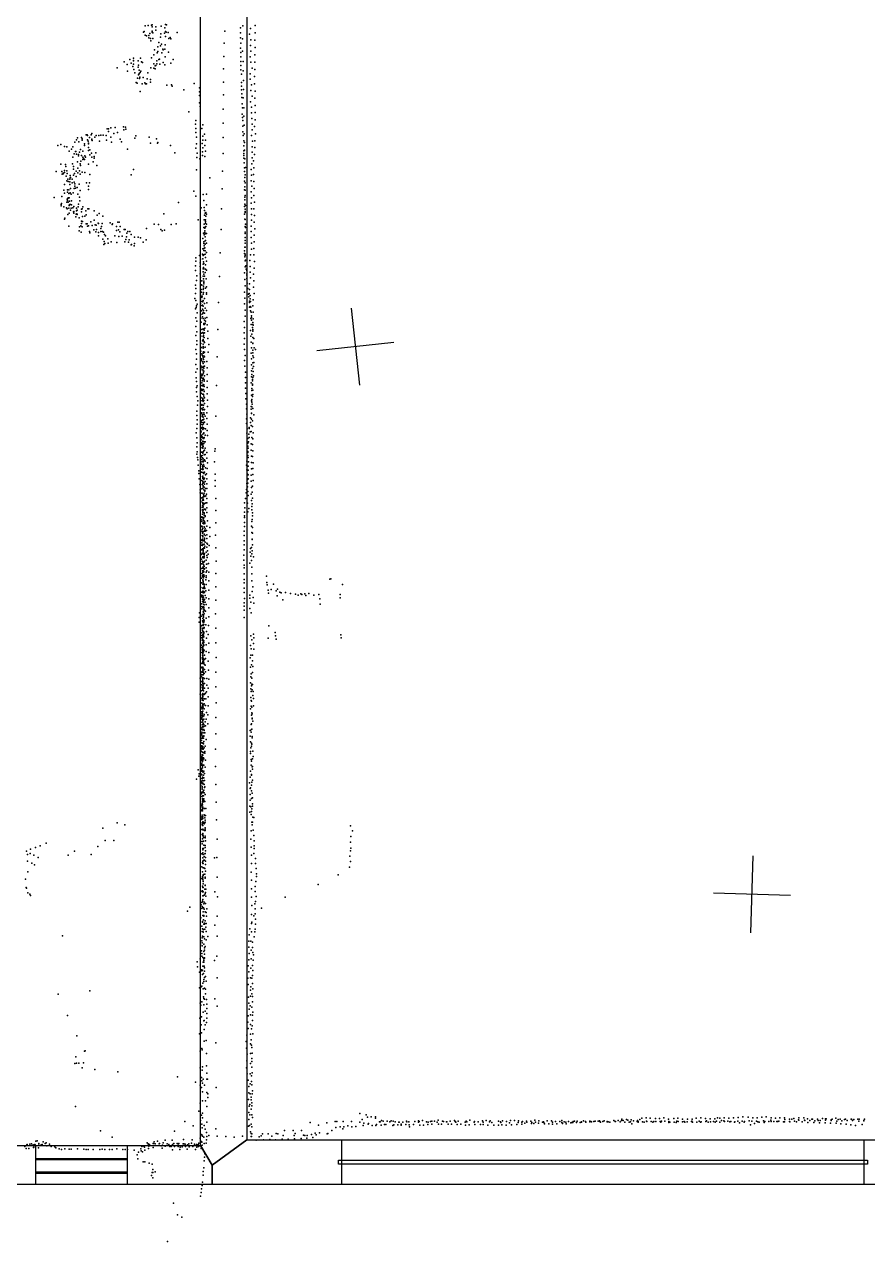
# Model space of a CAD drawing. Header units: millimetres. Extents: x -49251 to 3173, y -44712 to 7447.
# Drawn here: x -8920 to -4553, y -14969 to -8664 of the extents above; entities that cross this region are included whole.
import ezdxf

# ---------------------------------------------------------------- set-up
doc = ezdxf.new("R2010")
doc.units = ezdxf.units.MM
for name, color, linetype in [('DOORS', 7, 'Continuous'), ('P', 9, 'Continuous'), ('PANOS', 10, 'Continuous'), ('ROOMS', 1, 'Continuous'), ('WALLS', 3, 'Continuous'), ('WINDOWS', 6, 'Continuous')]:
    doc.layers.add(name, color=color, linetype=linetype)

# ---------------------------------------------------------------- blocks, each defined once
blk = doc.blocks.new('1-Standard_69')
for points in [[(-590, 42.9766), (589.999, 42.9766), (589.999, 32.9766), (-590, 32.9766), (-590, 42.9766)], [(-590.014, -44.0958), (589.985, -44.0958), (589.985, -54.0958), (-590.014, -54.0958), (-590.014, -44.0958)]]:
    blk.add_lwpolyline(points)
blk = doc.blocks.new('8-Garage_48')
blk.add_lwpolyline([(-1369.95, 10.0018), (1370.02, 10.0018), (1370.02, -9.99825), (-1369.95, -9.99825), (-1369.95, 10.0018)])

msp = doc.modelspace()

# ---------------------------------------------------------------- linework, layer by layer
at = {"layer": 'DOORS'}
msp.add_lwpolyline([(-7275.2, -14440.8), (-4572, -14440.8), (-4572, -14673.8), (-7275.2, -14673.8), (-7275.2, -14440.8)], dxfattribs=at)
at = {"layer": 'P'}
for p in [(-8294, -8672), (-8278, -8671), (-8261, -8668), (-8258, -8666), (-8258, -8678), (-8258, -8700), (-8239, -8678), (-8238, -8695), (-8211, -8673), (-8192, -8682), (-8189, -8665), (-8183, -8667), (-7882, -8699), (-7801, -8683), (-7788, -8672), (-7748, -8686), (-7724, -8670), (-8302, -8704), (-8299, -8702), (-8294, -8720), (-8288, -8723), (-8275, -8722), (-8275, -8734), (-8270, -8711), (-8266, -8738), (-8264, -8749), (-8257, -8704), (-8254, -8709), (-8254, -8738), (-8223, -8758), (-8215, -8731), (-8213, -8713), (-8194, -8710), (-8189, -8702), (-8188, -8727), (-8186, -8704), (-8175, -8707), (-8171, -8737), (-8165, -8732), (-8161, -8740), (-8128, -8707), (-7885, -8762), (-7801, -8709), (-7800, -8734), (-7799, -8761), (-7790, -8739), (-7753, -8715), (-7747, -8745), (-7726, -8746), (-7725, -8708), (-8249, -8822), (-8246, -8796), (-8232, -8812), (-8229, -8781), (-8229, -8805), (-8228, -8781), (-8215, -8776), (-8209, -8767), (-8208, -8812), (-8203, -8793), (-8201, -8797), (-8193, -8792), (-8191, -8770), (-8173, -8808), (-7800, -8787), (-7799, -8810), (-7790, -8804), (-7748, -8773), (-7747, -8803), (-7726, -8822), (-7725, -8784), (-8439, -8889), (-8403, -8859), (-8387, -8873), (-8374, -8847), (-8367, -8865), (-8358, -8882), (-8355, -8871), (-8354, -8839), (-8354, -8851), (-8354, -8854), (-8330, -8854), (-8330, -8886), (-8328, -8876), (-8318, -8840), (-8313, -8859), (-8308, -8862), (-8262, -8838), (-8249, -8868), (-8242, -8880), (-8238, -8878), (-8234, -8853), (-8234, -8868), (-8223, -8847), (-8219, -8844), (-8218, -8870), (-8201, -8862), (-8192, -8874), (-8190, -8832), (-8161, -8866), (-8149, -8846), (-7887, -8830), (-7799, -8832), (-7798, -8856), (-7798, -8878), (-7786, -8857), (-7751, -8833), (-7747, -8861), (-7726, -8861), (-8385, -8906), (-8352, -8898), (-8347, -8915), (-8334, -8943), (-8329, -8926), (-8326, -8902), (-8326, -8919), (-8326, -8920), (-8323, -8944), (-8322, -8938), (-8320, -8913), (-8317, -8906), (-8304, -8940), (-8284, -8946), (-8281, -8915), (-8267, -8950), (-8264, -8890), (-8250, -8891), (-8243, -8894), (-7888, -8895), (-7798, -8900), (-7796, -8923), (-7787, -8905), (-7751, -8920), (-7751, -8949), (-7740, -8891), (-7728, -8934), (-7727, -8898), (-8341, -8965), (-8335, -8969), (-8320, -9012), (-8309, -8973), (-8295, -8967), (-8292, -8973), (-8288, -8973), (-8267, -8963), (-8182, -8979), (-8158, -8977), (-8155, -8985), (-8093, -9004), (-8040, -8970), (-8012, -8993), (-8012, -9013), (-7889, -8963), (-7795, -8965), (-7795, -8985), (-7795, -9003), (-7785, -8955), (-7785, -9001), (-7747, -9007), (-7744, -8978), (-7728, -8972), (-7725, -9010), (-8013, -9032), (-8012, -9071), (-7889, -9030), (-7793, -9025), (-7793, -9043), (-7792, -9076), (-7787, -9045), (-7748, -9065), (-7740, -9036), (-7726, -9047), (-8068, -9117), (-8010, -9090), (-7890, -9103), (-7791, -9129), (-7790, -9097), (-7784, -9140), (-7783, -9096), (-7744, -9094), (-7743, -9123), (-7725, -9121), (-7724, -9084), (-8472, -9201), (-8449, -9198), (-8406, -9195), (-8396, -9197), (-8034, -9182), (-8032, -9204), (-8031, -9162), (-8000, -9204), (-7996, -9185), (-7890, -9176), (-7790, -9146), (-7789, -9192), (-7788, -9162), (-7782, -9187), (-7741, -9152), (-7740, -9181), (-7728, -9194), (-7725, -9159), (-8649, -9263), (-8645, -9252), (-8623, -9251), (-8621, -9258), (-8620, -9265), (-8599, -9236), (-8595, -9237), (-8593, -9262), (-8592, -9240), (-8583, -9251), (-8574, -9236), (-8571, -9259), (-8570, -9229), (-8570, -9262), (-8569, -9266), (-8555, -9249), (-8547, -9240), (-8534, -9240), (-8523, -9238), (-8511, -9238), (-8496, -9240), (-8494, -9265), (-8490, -9206), (-8484, -9206), (-8484, -9220), (-8472, -9249), (-8456, -9229), (-8437, -9224), (-8423, -9259), (-8404, -9211), (-8394, -9207), (-8348, -9254), (-8342, -9241), (-8273, -9249), (-8235, -9257), (-8032, -9225), (-8029, -9249), (-7996, -9264), (-7995, -9244), (-7987, -9233), (-7982, -9264), (-7890, -9251), (-7789, -9221), (-7786, -9240), (-7784, -9267), (-7781, -9231), (-7743, -9240), (-7740, -9210), (-7726, -9267), (-7723, -9232), (-8746, -9291), (-8730, -9286), (-8711, -9297), (-8699, -9298), (-8687, -9321), (-8675, -9310), (-8669, -9299), (-8658, -9275), (-8655, -9322), (-8653, -9323), (-8637, -9273), (-8634, -9326), (-8629, -9312), (-8616, -9321), (-8608, -9284), (-8608, -9292), (-8590, -9269), (-8588, -9280), (-8588, -9302), (-8588, -9318), (-8587, -9284), (-8581, -9315), (-8550, -9330), (-8530, -9270), (-8468, -9275), (-8416, -9273), (-8386, -9311), (-8267, -9280), (-8231, -9279), (-8229, -9277), (-8163, -9292), (-8140, -9329), (-8031, -9305), (-8029, -9284), (-7999, -9282), (-7997, -9324), (-7996, -9304), (-7985, -9291), (-7982, -9321), (-7784, -9319), (-7783, -9294), (-7780, -9316), (-7779, -9276), (-7740, -9298), (-7740, -9327), (-7739, -9269), (-7727, -9303), (-8730, -9389), (-8706, -9390), (-8671, -9386), (-8669, -9352), (-8661, -9335), (-8649, -9337), (-8645, -9376), (-8639, -9339), (-8639, -9345), (-8631, -9386), (-8628, -9373), (-8623, -9343), (-8616, -9352), (-8616, -9365), (-8613, -9359), (-8608, -9364), (-8607, -9346), (-8603, -9352), (-8588, -9389), (-8581, -9340), (-8572, -9332), (-8571, -9352), (-8564, -9376), (-8559, -9349), (-8558, -9358), (-8027, -9354), (-8024, -9332), (-8011, -9360), (-7997, -9344), (-7985, -9348), (-7891, -9333), (-7784, -9344), (-7783, -9334), (-7783, -9357), (-7782, -9381), (-7778, -9361), (-7741, -9386), (-7740, -9356), (-7733, -9372), (-7728, -9339), (-8755, -9426), (-8725, -9426), (-8724, -9440), (-8718, -9435), (-8718, -9439), (-8712, -9422), (-8712, -9431), (-8705, -9401), (-8704, -9451), (-8699, -9423), (-8698, -9436), (-8683, -9447), (-8666, -9414), (-8665, -9401), (-8665, -9446), (-8660, -9437), (-8652, -9425), (-8651, -9452), (-8643, -9410), (-8643, -9433), (-8634, -9423), (-8630, -9441), (-8629, -9395), (-8620, -9430), (-8607, -9431), (-8580, -9442), (-8544, -9396), (-8366, -9444), (-8354, -9416), (-8029, -9418), (-7893, -9424), (-7779, -9408), (-7779, -9427), (-7777, -9444), (-7775, -9406), (-7745, -9416), (-7743, -9445), (-7733, -9442), (-7732, -9408), (-8711, -9494), (-8699, -9475), (-8694, -9467), (-8692, -9478), (-8685, -9493), (-8684, -9466), (-8684, -9480), (-8683, -9459), (-8681, -9458), (-8680, -9514), (-8672, -9467), (-8672, -9486), (-8662, -9514), (-8661, -9481), (-8658, -9491), (-8658, -9503), (-8654, -9513), (-8647, -9510), (-8636, -9492), (-8598, -9485), (-8587, -9503), (-8587, -9519), (-8583, -9486), (-7959, -9460), (-7895, -9517), (-7779, -9477), (-7778, -9458), (-7778, -9505), (-7776, -9485), (-7745, -9474), (-7742, -9503), (-7732, -9479), (-7730, -9515), (-8766, -9561), (-8726, -9556), (-8716, -9523), (-8712, -9538), (-8698, -9570), (-8697, -9522), (-8697, -9533), (-8696, -9576), (-8694, -9567), (-8692, -9563), (-8690, -9521), (-8690, -9540), (-8688, -9563), (-8686, -9580), (-8683, -9537), (-8678, -9544), (-8676, -9579), (-8667, -9537), (-8642, -9544), (-8634, -9559), (-8633, -9579), (-8631, -9524), (-8042, -9528), (-8032, -9555), (-7994, -9545), (-7990, -9577), (-7976, -9543), (-7779, -9521), (-7778, -9560), (-7778, -9573), (-7777, -9523), (-7776, -9550), (-7746, -9532), (-7744, -9562), (-7731, -9550), (-8729, -9598), (-8729, -9604), (-8727, -9593), (-8716, -9610), (-8701, -9615), (-8700, -9586), (-8698, -9620), (-8692, -9585), (-8690, -9616), (-8688, -9602), (-8687, -9601), (-8687, -9642), (-8685, -9597), (-8681, -9598), (-8680, -9626), (-8677, -9616), (-8675, -9599), (-8669, -9614), (-8665, -9635), (-8664, -9633), (-8663, -9607), (-8663, -9642), (-8649, -9617), (-8649, -9631), (-8648, -9646), (-8646, -9627), (-8641, -9609), (-8639, -9596), (-8624, -9621), (-8623, -9635), (-8621, -9619), (-8617, -9610), (-8601, -9630), (-8591, -9619), (-8586, -9619), (-8559, -9630), (-8532, -9644), (-8197, -9646), (-8121, -9587), (-8004, -9615), (-7989, -9613), (-7987, -9628), (-7984, -9643), (-7980, -9638), (-7976, -9599), (-7898, -9619), (-7780, -9608), (-7778, -9596), (-7777, -9634), (-7776, -9622), (-7776, -9638), (-7775, -9603), (-7745, -9591), (-7744, -9620), (-7732, -9619), (-7728, -9586), (-8712, -9673), (-8710, -9668), (-8695, -9649), (-8689, -9709), (-8653, -9662), (-8652, -9647), (-8647, -9650), (-8635, -9667), (-8628, -9707), (-8623, -9684), (-8623, -9695), (-8618, -9660), (-8618, -9686), (-8607, -9657), (-8599, -9651), (-8599, -9698), (-8595, -9698), (-8593, -9709), (-8587, -9708), (-8575, -9687), (-8568, -9706), (-8558, -9678), (-8553, -9703), (-8548, -9704), (-8543, -9652), (-8538, -9694), (-8536, -9695), (-8516, -9696), (-8513, -9658), (-8476, -9693), (-8465, -9701), (-8464, -9698), (-8435, -9689), (-8428, -9689), (-8247, -9700), (-8225, -9701), (-8159, -9701), (-8134, -9697), (-8020, -9676), (-7988, -9676), (-7988, -9699), (-7986, -9652), (-7983, -9677), (-7982, -9677), (-7982, -9694), (-7981, -9685), (-7980, -9657), (-7977, -9699), (-7976, -9648), (-7779, -9647), (-7778, -9674), (-7776, -9675), (-7775, -9699), (-7746, -9709), (-7744, -9650), (-7743, -9679), (-7729, -9689), (-7728, -9655), (-8635, -9734), (-8634, -9713), (-8625, -9740), (-8621, -9713), (-8583, -9738), (-8581, -9744), (-8560, -9728), (-8549, -9739), (-8546, -9726), (-8536, -9743), (-8535, -9759), (-8524, -9737), (-8523, -9722), (-8521, -9711), (-8515, -9737), (-8509, -9741), (-8504, -9752), (-8500, -9759), (-8452, -9759), (-8443, -9732), (-8442, -9711), (-8432, -9729), (-8431, -9763), (-8425, -9739), (-8424, -9712), (-8414, -9761), (-8403, -9727), (-8401, -9726), (-8398, -9727), (-8391, -9764), (-8389, -9745), (-8383, -9737), (-8374, -9738), (-8367, -9752), (-8350, -9766), (-8331, -9767), (-8318, -9770), (-8287, -9721), (-8213, -9726), (-8206, -9733), (-8194, -9731), (-7992, -9745), (-7990, -9717), (-7988, -9754), (-7985, -9720), (-7985, -9734), (-7985, -9742), (-7984, -9714), (-7984, -9765), (-7983, -9749), (-7980, -9712), (-7976, -9747), (-7901, -9726), (-7777, -9711), (-7777, -9747), (-7777, -9769), (-7776, -9740), (-7775, -9717), (-7745, -9738), (-7745, -9769), (-7729, -9757), (-7727, -9724), (-8514, -9777), (-8508, -9805), (-8507, -9789), (-8503, -9800), (-8488, -9776), (-8486, -9798), (-8471, -9791), (-8440, -9795), (-8399, -9790), (-8394, -9778), (-8380, -9793), (-8377, -9781), (-8367, -9806), (-8364, -9805), (-8351, -9811), (-8349, -9800), (-8304, -9792), (-8289, -9780), (-7996, -9827), (-7995, -9773), (-7991, -9799), (-7990, -9790), (-7990, -9826), (-7988, -9812), (-7985, -9821), (-7983, -9786), (-7983, -9803), (-7982, -9784), (-7977, -9798), (-7778, -9818), (-7777, -9783), (-7777, -9797), (-7777, -9818), (-7744, -9798), (-7743, -9828), (-7731, -9825), (-7730, -9791), (-8032, -9890), (-8031, -9873), (-8012, -9862), (-8008, -9881), (-7997, -9855), (-7995, -9879), (-7993, -9861), (-7992, -9894), (-7990, -9836), (-7990, -9858), (-7984, -9838), (-7983, -9855), (-7982, -9871), (-7977, -9846), (-7976, -9891), (-7906, -9848), (-7780, -9851), (-7779, -9838), (-7778, -9868), (-7776, -9854), (-7776, -9861), (-7776, -9889), (-7775, -9885), (-7752, -9888), (-7748, -9858), (-7731, -9858), (-7728, -9893), (-8034, -9915), (-8033, -9940), (-8010, -9900), (-8010, -9918), (-8010, -9957), (-7994, -9907), (-7993, -9930), (-7993, -9946), (-7992, -9924), (-7991, -9903), (-7991, -9931), (-7991, -9958), (-7991, -9959), (-7983, -9950), (-7982, -9910), (-7981, -9932), (-7977, -9937), (-7779, -9951), (-7776, -9921), (-7772, -9915), (-7771, -9933), (-7768, -9940), (-7767, -9957), (-7751, -9947), (-7750, -9918), (-7733, -9958), (-7729, -9927), (-8033, -10016), (-8028, -9991), (-8027, -9966), (-8008, -9995), (-8007, -9976), (-8002, -10014), (-8000, -9993), (-8000, -10015), (-7993, -9969), (-7992, -9983), (-7992, -10020), (-7991, -9994), (-7991, -10002), (-7990, -10009), (-7986, -9968), (-7979, -9983), (-7977, -10023), (-7909, -9971), (-7778, -9986), (-7776, -10019), (-7768, -9964), (-7767, -9981), (-7766, -10005), (-7753, -10008), (-7749, -9977), (-7731, -9993), (-8037, -10084), (-8033, -10059), (-8032, -10033), (-8007, -10061), (-8004, -10038), (-8004, -10072), (-8003, -10052), (-8001, -10079), (-7999, -10072), (-7993, -10037), (-7993, -10062), (-7992, -10030), (-7992, -10053), (-7986, -10085), (-7982, -10031), (-7976, -10054), (-7976, -10062), (-7779, -10051), (-7778, -10082), (-7763, -10033), (-7759, -10062), (-7758, -10076), (-7756, -10058), (-7753, -10038), (-7751, -10069), (-7750, -10086), (-7733, -10025), (-7730, -10059), (-8033, -10138), (-8031, -10094), (-8030, -10131), (-8028, -10123), (-8025, -10113), (-8007, -10091), (-8007, -10110), (-8003, -10148), (-8001, -10100), (-8001, -10120), (-7998, -10118), (-7998, -10139), (-7996, -10102), (-7993, -10094), (-7993, -10124), (-7992, -10146), (-7986, -10110), (-7984, -10135), (-7976, -10147), (-7975, -10106), (-7914, -10105), (-7780, -10112), (-7777, -10145), (-7753, -10098), (-7753, -10105), (-7753, -10129), (-7751, -10125), (-7749, -10100), (-7748, -10148), (-7747, -10129), (-7736, -10123), (-7735, -10091), (-8031, -10184), (-8027, -10202), (-8025, -10158), (-8006, -10186), (-8005, -10167), (-8004, -10206), (-7997, -10164), (-7997, -10179), (-7994, -10157), (-7994, -10159), (-7994, -10187), (-7987, -10196), (-7986, -10161), (-7984, -10212), (-7983, -10186), (-7982, -10202), (-7974, -10183), (-7781, -10204), (-7777, -10176), (-7747, -10188), (-7745, -10155), (-7744, -10174), (-7744, -10182), (-7744, -10197), (-7736, -10208), (-7735, -10155), (-7734, -10189), (-8032, -10275), (-8031, -10229), (-8026, -10257), (-8002, -10264), (-8001, -10245), (-7995, -10261), (-7994, -10241), (-7992, -10266), (-7992, -10275), (-7991, -10214), (-7991, -10219), (-7991, -10244), (-7989, -10249), (-7987, -10262), (-7986, -10218), (-7985, -10237), (-7973, -10220), (-7970, -10254), (-7918, -10245), (-7781, -10262), (-7780, -10234), (-7749, -10250), (-7745, -10218), (-7742, -10269), (-7738, -10235), (-7737, -10219), (-7737, -10244), (-7736, -10247), (-7736, -10253), (-7734, -10222), (-8027, -10303), (-8027, -10322), (-8006, -10318), (-8005, -10280), (-8002, -10338), (-7998, -10303), (-7994, -10281), (-7994, -10296), (-7993, -10321), (-7993, -10332), (-7992, -10303), (-7992, -10339), (-7989, -10309), (-7988, -10287), (-7986, -10312), (-7983, -10337), (-7970, -10291), (-7965, -10322), (-7781, -10320), (-7780, -10292), (-7747, -10279), (-7746, -10310), (-7743, -10339), (-7737, -10286), (-7737, -10315), (-7736, -10318), (-7732, -10291), (-8032, -10349), (-8029, -10398), (-8028, -10370), (-8005, -10357), (-8002, -10397), (-8001, -10371), (-7999, -10378), (-7996, -10381), (-7995, -10383), (-7994, -10341), (-7993, -10363), (-7993, -10391), (-7992, -10360), (-7992, -10368), (-7992, -10400), (-7988, -10383), (-7986, -10362), (-7986, -10387), (-7967, -10362), (-7921, -10386), (-7780, -10349), (-7777, -10380), (-7745, -10368), (-7744, -10396), (-7737, -10351), (-7737, -10382), (-7736, -10365), (-7733, -10389), (-7729, -10340), (-7723, -10349), (-8031, -10426), (-8025, -10449), (-8006, -10454), (-8004, -10435), (-8002, -10406), (-8001, -10444), (-7998, -10413), (-7996, -10454), (-7995, -10440), (-7993, -10420), (-7993, -10437), (-7993, -10439), (-7993, -10459), (-7991, -10445), (-7990, -10460), (-7989, -10412), (-7987, -10412), (-7986, -10435), (-7974, -10410), (-7973, -10443), (-7779, -10406), (-7778, -10435), (-7744, -10427), (-7744, -10459), (-7738, -10446), (-7737, -10417), (-7735, -10462), (-7733, -10436), (-7732, -10416), (-8031, -10466), (-8030, -10495), (-8029, -10514), (-8006, -10474), (-8004, -10494), (-8001, -10482), (-8000, -10484), (-8000, -10521), (-7999, -10496), (-7999, -10511), (-7997, -10480), (-7995, -10476), (-7994, -10503), (-7992, -10470), (-7992, -10497), (-7989, -10512), (-7988, -10505), (-7987, -10485), (-7973, -10477), (-7973, -10512), (-7775, -10466), (-7774, -10494), (-7774, -10521), (-7745, -10521), (-7743, -10490), (-7741, -10477), (-7739, -10510), (-7738, -10504), (-7738, -10528), (-7736, -10493), (-7733, -10484), (-8028, -10545), (-8028, -10568), (-8024, -10537), (-8004, -10534), (-8004, -10554), (-8004, -10574), (-8003, -10561), (-8001, -10553), (-7999, -10560), (-7998, -10580), (-7997, -10537), (-7994, -10529), (-7994, -10580), (-7993, -10536), (-7992, -10555), (-7992, -10582), (-7990, -10532), (-7990, -10590), (-7989, -10564), (-7989, -10566), (-7988, -10540), (-7973, -10545), (-7973, -10578), (-7925, -10534), (-7774, -10548), (-7772, -10576), (-7744, -10584), (-7742, -10551), (-7741, -10560), (-7738, -10533), (-7738, -10591), (-7737, -10581), (-7736, -10559), (-8024, -10592), (-8023, -10636), (-8022, -10614), (-8007, -10593), (-8005, -10614), (-8004, -10598), (-8003, -10637), (-8003, -10654), (-8001, -10634), (-7997, -10612), (-7996, -10600), (-7996, -10606), (-7996, -10637), (-7994, -10649), (-7993, -10617), (-7992, -10637), (-7990, -10613), (-7987, -10628), (-7986, -10598), (-7972, -10611), (-7972, -10643), (-7772, -10603), (-7769, -10631), (-7745, -10643), (-7743, -10614), (-7742, -10646), (-7741, -10607), (-7741, -10621), (-7740, -10632), (-7737, -10654), (-8027, -10667), (-8026, -10690), (-8024, -10712), (-8002, -10676), (-8002, -10678), (-8001, -10716), (-8000, -10676), (-7999, -10687), (-7999, -10696), (-7998, -10661), (-7998, -10694), (-7997, -10657), (-7997, -10712), (-7997, -10713), (-7996, -10685), (-7994, -10659), (-7994, -10712), (-7993, -10699), (-7991, -10676), (-7991, -10709), (-7989, -10661), (-7988, -10685), (-7987, -10659), (-7984, -10694), (-7974, -10677), (-7974, -10706), (-7928, -10694), (-7770, -10655), (-7769, -10707), (-7767, -10683), (-7749, -10703), (-7745, -10657), (-7744, -10679), (-7743, -10678), (-7743, -10710), (-7738, -10717), (-7732, -10686), (-8030, -10780), (-8026, -10758), (-8025, -10735), (-8006, -10779), (-8005, -10755), (-8004, -10771), (-8002, -10718), (-8001, -10726), (-8001, -10736), (-8001, -10752), (-8000, -10758), (-7998, -10739), (-7997, -10750), (-7995, -10762), (-7992, -10727), (-7992, -10733), (-7992, -10754), (-7991, -10757), (-7991, -10780), (-7990, -10781), (-7986, -10724), (-7982, -10760), (-7973, -10735), (-7973, -10767), (-7769, -10732), (-7766, -10759), (-7755, -10753), (-7755, -10758), (-7751, -10775), (-7749, -10727), (-7746, -10742), (-7745, -10773), (-7738, -10748), (-7735, -10780), (-8026, -10805), (-8024, -10831), (-8004, -10792), (-8004, -10817), (-8003, -10837), (-8002, -10804), (-8001, -10830), (-8000, -10798), (-8000, -10842), (-7999, -10800), (-7997, -10837), (-7996, -10805), (-7996, -10823), (-7996, -10844), (-7995, -10787), (-7994, -10810), (-7991, -10836), (-7990, -10809), (-7989, -10827), (-7988, -10804), (-7983, -10792), (-7983, -10826), (-7972, -10794), (-7767, -10782), (-7763, -10809), (-7762, -10834), (-7759, -10827), (-7757, -10786), (-7755, -10804), (-7746, -10837), (-7741, -10804), (-7738, -10841), (-7736, -10811), (-8027, -10853), (-8027, -10890), (-8025, -10879), (-8023, -10907), (-8006, -10857), (-8004, -10899), (-8004, -10905), (-8003, -10880), (-8001, -10880), (-7999, -10897), (-7998, -10881), (-7997, -10854), (-7996, -10885), (-7995, -10860), (-7995, -10860), (-7994, -10878), (-7993, -10851), (-7991, -10874), (-7988, -10894), (-7986, -10869), (-7983, -10859), (-7983, -10893), (-7974, -10882), (-7933, -10875), (-7932, -10862), (-7765, -10907), (-7763, -10876), (-7763, -10898), (-7762, -10849), (-7762, -10882), (-7761, -10859), (-7760, -10907), (-7746, -10869), (-7744, -10901), (-7738, -10903), (-7736, -10873), (-8022, -10920), (-8020, -10947), (-8002, -10918), (-8002, -10942), (-8001, -10968), (-8000, -10930), (-7998, -10950), (-7998, -10955), (-7997, -10910), (-7997, -10964), (-7997, -10969), (-7996, -10957), (-7995, -10926), (-7995, -10970), (-7994, -10914), (-7994, -10931), (-7994, -10968), (-7992, -10944), (-7989, -10923), (-7988, -10952), (-7987, -10920), (-7983, -10926), (-7982, -10962), (-7975, -10912), (-7973, -10964), (-7972, -10936), (-7935, -10930), (-7769, -10947), (-7767, -10926), (-7760, -10952), (-7759, -10930), (-7744, -10933), (-7744, -10966), (-7736, -10965), (-7734, -10935), (-8017, -10976), (-8017, -10990), (-8014, -11018), (-8002, -10984), (-8001, -11026), (-7998, -11006), (-7997, -10985), (-7996, -11011), (-7996, -11017), (-7995, -11004), (-7995, -11032), (-7993, -10986), (-7991, -11014), (-7991, -11022), (-7990, -10991), (-7990, -11018), (-7987, -10984), (-7987, -11014), (-7983, -11032), (-7981, -10998), (-7976, -10993), (-7975, -11019), (-7932, -10994), (-7932, -11026), (-7768, -10971), (-7764, -10994), (-7764, -11021), (-7761, -10974), (-7761, -10997), (-7761, -11018), (-7746, -10999), (-7745, -11031), (-7736, -10996), (-7734, -11027), (-8011, -11047), (-8010, -11076), (-8010, -11090), (-8001, -11093), (-8000, -11070), (-7999, -11048), (-7999, -11092), (-7996, -11040), (-7996, -11043), (-7995, -11067), (-7994, -11054), (-7993, -11057), (-7991, -11075), (-7990, -11037), (-7989, -11061), (-7989, -11092), (-7988, -11062), (-7987, -11045), (-7985, -11078), (-7985, -11082), (-7981, -11069), (-7975, -11069), (-7974, -11044), (-7931, -11056), (-7771, -11091), (-7770, -11073), (-7768, -11043), (-7764, -11060), (-7762, -11040), (-7762, -11083), (-7743, -11063), (-7740, -11087), (-7738, -11057), (-8007, -11120), (-8006, -11136), (-8000, -11117), (-7998, -11129), (-7998, -11141), (-7998, -11158), (-7996, -11147), (-7995, -11115), (-7994, -11123), (-7994, -11145), (-7993, -11111), (-7992, -11099), (-7992, -11129), (-7992, -11152), (-7990, -11103), (-7990, -11106), (-7989, -11148), (-7985, -11110), (-7983, -11145), (-7980, -11106), (-7979, -11143), (-7976, -11097), (-7975, -11120), (-7974, -11143), (-7929, -11120), (-7779, -11143), (-7774, -11120), (-7765, -11144), (-7761, -11105), (-7745, -11097), (-7744, -11130), (-7740, -11148), (-7739, -11118), (-8008, -11181), (-8005, -11166), (-8001, -11215), (-8001, -11219), (-7998, -11202), (-7997, -11178), (-7996, -11190), (-7995, -11166), (-7995, -11181), (-7995, -11189), (-7994, -11164), (-7993, -11181), (-7993, -11218), (-7990, -11221), (-7989, -11176), (-7989, -11207), (-7988, -11194), (-7988, -11198), (-7984, -11175), (-7984, -11209), (-7983, -11214), (-7982, -11178), (-7974, -11168), (-7974, -11192), (-7929, -11183), (-7780, -11190), (-7780, -11209), (-7780, -11218), (-7778, -11169), (-7763, -11189), (-7757, -11172), (-7742, -11162), (-7742, -11178), (-7739, -11194), (-7739, -11210), (-8004, -11230), (-8002, -11263), (-8001, -11240), (-8000, -11264), (-7999, -11267), (-7999, -11281), (-7996, -11247), (-7995, -11275), (-7994, -11225), (-7994, -11232), (-7991, -11252), (-7990, -11234), (-7990, -11244), (-7988, -11238), (-7988, -11266), (-7987, -11285), (-7986, -11269), (-7985, -11242), (-7985, -11250), (-7984, -11277), (-7975, -11263), (-7972, -11236), (-7959, -11270), (-7928, -11246), (-7780, -11245), (-7779, -11265), (-7743, -11263), (-7742, -11239), (-7740, -11228), (-7739, -11270), (-8004, -11337), (-8001, -11289), (-8000, -11334), (-7999, -11312), (-7998, -11297), (-7998, -11331), (-7997, -11299), (-7996, -11316), (-7995, -11314), (-7995, -11318), (-7995, -11340), (-7993, -11292), (-7989, -11335), (-7989, -11339), (-7988, -11304), (-7986, -11289), (-7986, -11326), (-7986, -11331), (-7985, -11286), (-7984, -11289), (-7984, -11311), (-7984, -11312), (-7984, -11347), (-7976, -11286), (-7975, -11328), (-7974, -11308), (-7959, -11317), (-7930, -11310), (-7782, -11339), (-7781, -11290), (-7781, -11312), (-7742, -11296), (-7740, -11331), (-7740, -11333), (-7738, -11300), (-8003, -11361), (-8003, -11386), (-8002, -11410), (-8000, -11349), (-7999, -11403), (-7998, -11363), (-7998, -11380), (-7995, -11359), (-7995, -11360), (-7995, -11405), (-7994, -11387), (-7994, -11404), (-7993, -11381), (-7993, -11393), (-7993, -11402), (-7991, -11410), (-7990, -11375), (-7989, -11357), (-7987, -11377), (-7986, -11376), (-7986, -11405), (-7985, -11367), (-7978, -11398), (-7975, -11351), (-7974, -11372), (-7971, -11356), (-7971, -11391), (-7968, -11409), (-7962, -11363), (-7929, -11376), (-7782, -11386), (-7781, -11360), (-7750, -11398), (-7749, -11379), (-7743, -11374), (-7741, -11407), (-7740, -11391), (-7739, -11360), (-8003, -11434), (-8002, -11458), (-7999, -11445), (-7997, -11426), (-7995, -11422), (-7995, -11450), (-7995, -11458), (-7994, -11422), (-7994, -11461), (-7992, -11427), (-7991, -11449), (-7990, -11448), (-7990, -11466), (-7989, -11412), (-7989, -11427), (-7989, -11472), (-7988, -11421), (-7986, -11445), (-7978, -11439), (-7977, -11460), (-7975, -11415), (-7974, -11460), (-7973, -11425), (-7966, -11456), (-7927, -11445), (-7783, -11413), (-7783, -11440), (-7782, -11465), (-7752, -11455), (-7747, -11418), (-7743, -11441), (-7733, -11422), (-8003, -11483), (-8002, -11532), (-8000, -11508), (-7998, -11518), (-7997, -11495), (-7997, -11524), (-7996, -11503), (-7996, -11525), (-7995, -11475), (-7993, -11479), (-7993, -11482), (-7993, -11494), (-7993, -11515), (-7992, -11496), (-7992, -11531), (-7990, -11499), (-7990, -11515), (-7990, -11523), (-7989, -11486), (-7989, -11523), (-7987, -11485), (-7978, -11480), (-7978, -11501), (-7978, -11521), (-7978, -11530), (-7975, -11495), (-7965, -11502), (-7929, -11508), (-7782, -11480), (-7782, -11511), (-7742, -11475), (-7742, -11511), (-7665, -11523), (-7338, -11537), (-7332, -11536), (-8005, -11581), (-8002, -11556), (-7995, -11541), (-7995, -11543), (-7995, -11563), (-7995, -11585), (-7995, -11600), (-7994, -11587), (-7993, -11548), (-7993, -11551), (-7993, -11554), (-7993, -11562), (-7993, -11583), (-7993, -11600), (-7991, -11562), (-7990, -11563), (-7989, -11565), (-7989, -11574), (-7987, -11581), (-7985, -11586), (-7980, -11542), (-7980, -11599), (-7979, -11565), (-7965, -11547), (-7964, -11594), (-7929, -11578), (-7782, -11557), (-7781, -11539), (-7781, -11585), (-7742, -11546), (-7736, -11577), (-7664, -11555), (-7662, -11568), (-7657, -11595), (-7642, -11591), (-7629, -11563), (-7615, -11598), (-7609, -11589), (-7272, -11566), (-8007, -11642), (-8003, -11605), (-8002, -11621), (-8002, -11629), (-8000, -11605), (-7998, -11654), (-7996, -11644), (-7995, -11623), (-7995, -11635), (-7994, -11607), (-7994, -11655), (-7993, -11608), (-7993, -11630), (-7992, -11635), (-7992, -11652), (-7992, -11659), (-7991, -11602), (-7991, -11609), (-7991, -11648), (-7991, -11649), (-7989, -11607), (-7987, -11606), (-7986, -11644), (-7984, -11623), (-7983, -11657), (-7979, -11634), (-7964, -11640), (-7929, -11646), (-7782, -11607), (-7782, -11660), (-7780, -11638), (-7752, -11620), (-7752, -11637), (-7747, -11657), (-7740, -11601), (-7735, -11632), (-7732, -11662), (-7655, -11610), (-7610, -11624), (-7596, -11606), (-7590, -11609), (-7581, -11645), (-7568, -11607), (-7541, -11612), (-7515, -11615), (-7502, -11620), (-7488, -11614), (-7482, -11617), (-7467, -11613), (-7462, -11622), (-7447, -11612), (-7421, -11620), (-7394, -11618), (-7390, -11639), (-7285, -11618), (-7285, -11635), (-8013, -11712), (-8006, -11666), (-8001, -11679), (-8001, -11691), (-8000, -11665), (-7998, -11682), (-7997, -11721), (-7993, -11707), (-7993, -11721), (-7993, -11722), (-7992, -11681), (-7992, -11704), (-7992, -11705), (-7992, -11708), (-7991, -11669), (-7991, -11682), (-7991, -11687), (-7991, -11693), (-7989, -11670), (-7988, -11718), (-7986, -11698), (-7981, -11704), (-7978, -11669), (-7964, -11686), (-7930, -11717), (-7782, -11678), (-7782, -11698), (-7752, -11690), (-7745, -11712), (-7388, -11668), (-8015, -11761), (-8014, -11736), (-8008, -11788), (-8003, -11729), (-8003, -11780), (-8001, -11778), (-7998, -11754), (-7996, -11757), (-7995, -11741), (-7994, -11763), (-7994, -11777), (-7993, -11755), (-7993, -11772), (-7993, -11773), (-7992, -11727), (-7992, -11735), (-7991, -11749), (-7991, -11750), (-7991, -11760), (-7990, -11773), (-7989, -11753), (-7989, -11788), (-7980, -11774), (-7979, -11739), (-7966, -11778), (-7965, -11733), (-7782, -11737), (-7654, -11780), (-8008, -11813), (-8003, -11841), (-8000, -11816), (-8000, -11829), (-7999, -11795), (-7998, -11804), (-7998, -11832), (-7997, -11842), (-7996, -11825), (-7996, -11850), (-7995, -11791), (-7995, -11808), (-7995, -11840), (-7993, -11809), (-7992, -11826), (-7992, -11833), (-7991, -11793), (-7991, -11814), (-7991, -11818), (-7990, -11812), (-7990, -11814), (-7990, -11837), (-7976, -11809), (-7976, -11843), (-7967, -11824), (-7928, -11791), (-7747, -11832), (-7742, -11852), (-7733, -11822), (-7732, -11842), (-7658, -11843), (-7621, -11814), (-7619, -11832), (-7616, -11849), (-7281, -11826), (-7279, -11842), (-8002, -11879), (-8002, -11891), (-7999, -11854), (-7999, -11893), (-7999, -11904), (-7998, -11869), (-7998, -11905), (-7996, -11869), (-7996, -11886), (-7996, -11894), (-7996, -11911), (-7995, -11868), (-7995, -11899), (-7994, -11863), (-7994, -11885), (-7994, -11908), (-7993, -11866), (-7992, -11857), (-7992, -11876), (-7992, -11904), (-7992, -11912), (-7992, -11915), (-7991, -11858), (-7991, -11880), (-7990, -11866), (-7990, -11882), (-7988, -11906), (-7979, -11878), (-7979, -11913), (-7965, -11870), (-7928, -11867), (-7749, -11882), (-7745, -11899), (-7733, -11871), (-7732, -11901), (-8000, -11918), (-8000, -11975), (-7999, -11945), (-7998, -11943), (-7998, -11969), (-7998, -11971), (-7997, -11931), (-7997, -11952), (-7996, -11918), (-7996, -11931), (-7996, -11940), (-7995, -11916), (-7995, -11923), (-7995, -11946), (-7995, -11964), (-7993, -11959), (-7993, -11975), (-7992, -11950), (-7992, -11966), (-7990, -11956), (-7990, -11971), (-7987, -11932), (-7987, -11954), (-7982, -11948), (-7968, -11963), (-7965, -11917), (-7927, -11943), (-7750, -11946), (-7747, -11931), (-7738, -11931), (-7738, -11960), (-8007, -12015), (-8003, -12032), (-8001, -12020), (-8000, -11994), (-8000, -11997), (-7999, -12033), (-7998, -11997), (-7998, -12016), (-7997, -12020), (-7996, -11998), (-7996, -12008), (-7995, -11993), (-7994, -12012), (-7994, -12022), (-7994, -12034), (-7993, -11999), (-7991, -12024), (-7991, -12027), (-7988, -12027), (-7987, -11980), (-7986, -12005), (-7983, -11983), (-7982, -12018), (-7966, -12010), (-7928, -12020), (-7749, -11994), (-7745, -12028), (-7744, -11981), (-7738, -12021), (-7737, -11991), (-8010, -12051), (-8008, -12103), (-8007, -12067), (-8002, -12042), (-8002, -12043), (-8002, -12085), (-7999, -12066), (-7999, -12069), (-7999, -12098), (-7997, -12053), (-7997, -12074), (-7996, -12050), (-7996, -12059), (-7996, -12089), (-7996, -12104), (-7995, -12048), (-7995, -12068), (-7995, -12078), (-7995, -12101), (-7994, -12087), (-7993, -12048), (-7993, -12095), (-7991, -12079), (-7987, -12078), (-7987, -12102), (-7986, -12053), (-7975, -12087), (-7974, -12053), (-7968, -12102), (-7965, -12055), (-7928, -12096), (-7748, -12074), (-7747, -12043), (-7747, -12105), (-7743, -12091), (-7741, -12050), (-7741, -12081), (-7738, -12084), (-8010, -12134), (-8008, -12137), (-8004, -12116), (-8001, -12156), (-7999, -12151), (-7999, -12165), (-7998, -12133), (-7998, -12139), (-7997, -12113), (-7996, -12130), (-7996, -12155), (-7996, -12158), (-7996, -12158), (-7995, -12109), (-7995, -12145), (-7994, -12137), (-7994, -12167), (-7992, -12116), (-7989, -12135), (-7986, -12158), (-7985, -12132), (-7981, -12129), (-7980, -12158), (-7977, -12122), (-7967, -12148), (-7747, -12151), (-7746, -12120), (-7745, -12166), (-7740, -12111), (-7737, -12140), (-7734, -12119), (-7733, -12156), (-8003, -12201), (-8002, -12225), (-8000, -12180), (-8000, -12210), (-7999, -12227), (-7998, -12192), (-7998, -12207), (-7998, -12209), (-7997, -12191), (-7996, -12186), (-7996, -12221), (-7995, -12197), (-7993, -12200), (-7990, -12189), (-7989, -12210), (-7988, -12183), (-7981, -12193), (-7977, -12229), (-7967, -12194), (-7927, -12178), (-7748, -12210), (-7746, -12196), (-7743, -12170), (-7742, -12201), (-7741, -12230), (-7733, -12194), (-8003, -12260), (-8002, -12262), (-8001, -12244), (-8000, -12236), (-8000, -12253), (-8000, -12257), (-8000, -12279), (-7999, -12237), (-7999, -12265), (-7999, -12292), (-7998, -12293), (-7997, -12234), (-7997, -12245), (-7996, -12249), (-7996, -12271), (-7996, -12291), (-7995, -12269), (-7993, -12284), (-7991, -12246), (-7991, -12263), (-7990, -12291), (-7989, -12238), (-7983, -12277), (-7979, -12263), (-7970, -12240), (-7969, -12287), (-7929, -12254), (-7745, -12290), (-7744, -12242), (-7743, -12287), (-7740, -12236), (-7740, -12258), (-7740, -12261), (-7737, -12273), (-8003, -12339), (-8003, -12344), (-8002, -12316), (-8001, -12308), (-8001, -12317), (-8001, -12331), (-8001, -12345), (-7999, -12304), (-7999, -12334), (-7999, -12351), (-7998, -12356), (-7997, -12302), (-7997, -12318), (-7996, -12316), (-7992, -12303), (-7990, -12317), (-7990, -12333), (-7990, -12349), (-7990, -12351), (-7989, -12300), (-7988, -12322), (-7985, -12333), (-7981, -12298), (-7929, -12339), (-7750, -12322), (-7750, -12351), (-7745, -12330), (-7743, -12316), (-7742, -12314), (-7740, -12352), (-8005, -12408), (-8003, -12386), (-8003, -12401), (-8002, -12373), (-8002, -12414), (-8001, -12361), (-8001, -12363), (-8001, -12405), (-7998, -12388), (-7998, -12413), (-7997, -12361), (-7997, -12402), (-7996, -12385), (-7995, -12405), (-7995, -12418), (-7994, -12418), (-7992, -12361), (-7992, -12391), (-7990, -12378), (-7989, -12411), (-7983, -12403), (-7979, -12369), (-7930, -12419), (-7748, -12381), (-7747, -12411), (-7744, -12402), (-7743, -12388), (-7742, -12392), (-7740, -12360), (-8007, -12431), (-8005, -12422), (-8002, -12431), (-8002, -12460), (-8002, -12469), (-8002, -12477), (-8001, -12454), (-7999, -12446), (-7999, -12460), (-7999, -12478), (-7998, -12434), (-7998, -12471), (-7998, -12483), (-7997, -12467), (-7997, -12477), (-7996, -12433), (-7995, -12450), (-7995, -12475), (-7992, -12463), (-7991, -12469), (-7990, -12438), (-7985, -12431), (-7985, -12439), (-7981, -12475), (-7748, -12430), (-7748, -12441), (-7746, -12472), (-7743, -12480), (-7738, -12469), (-7736, -12428), (-7735, -12456), (-8019, -12526), (-8015, -12546), (-8004, -12495), (-8003, -12524), (-8003, -12532), (-8002, -12501), (-8002, -12519), (-8002, -12524), (-8000, -12490), (-7998, -12532), (-7997, -12506), (-7997, -12515), (-7997, -12531), (-7997, -12535), (-7995, -12499), (-7994, -12537), (-7991, -12532), (-7990, -12501), (-7986, -12545), (-7984, -12511), (-7930, -12508), (-7748, -12532), (-7746, -12501), (-7740, -12510), (-7739, -12522), (-7738, -12508), (-8028, -12574), (-8017, -12558), (-8005, -12571), (-8005, -12605), (-8004, -12594), (-8003, -12585), (-8002, -12548), (-8002, -12551), (-8000, -12551), (-7999, -12580), (-7999, -12593), (-7997, -12563), (-7997, -12570), (-7996, -12595), (-7995, -12597), (-7993, -12582), (-7992, -12553), (-7991, -12566), (-7991, -12599), (-7989, -12601), (-7986, -12581), (-7928, -12601), (-7753, -12592), (-7751, -12563), (-7744, -12550), (-7744, -12605), (-7743, -12553), (-7741, -12590), (-7738, -12578), (-8004, -12643), (-8003, -12649), (-8001, -12664), (-8000, -12641), (-7999, -12611), (-7999, -12611), (-7999, -12618), (-7999, -12625), (-7999, -12643), (-7997, -12660), (-7996, -12643), (-7994, -12635), (-7992, -12660), (-7990, -12630), (-7989, -12644), (-7987, -12616), (-7985, -12613), (-7983, -12653), (-7751, -12622), (-7751, -12653), (-7748, -12618), (-7744, -12634), (-7740, -12646), (-7739, -12671), (-8003, -12709), (-8000, -12712), (-8000, -12733), (-7999, -12699), (-7999, -12703), (-7999, -12719), (-7998, -12673), (-7998, -12681), (-7998, -12689), (-7998, -12691), (-7998, -12706), (-7998, -12722), (-7997, -12729), (-7996, -12675), (-7996, -12719), (-7992, -12691), (-7991, -12676), (-7990, -12684), (-7988, -12726), (-7987, -12725), (-7985, -12689), (-7980, -12725), (-7926, -12692), (-7752, -12714), (-7751, -12683), (-7747, -12717), (-7743, -12674), (-7742, -12727), (-7739, -12701), (-7739, -12714), (-8001, -12783), (-8000, -12738), (-8000, -12769), (-8000, -12775), (-7999, -12738), (-7999, -12760), (-7997, -12737), (-7996, -12768), (-7996, -12777), (-7996, -12795), (-7992, -12797), (-7988, -12758), (-7987, -12762), (-7985, -12774), (-7984, -12786), (-7984, -12797), (-7982, -12761), (-7925, -12785), (-7752, -12745), (-7746, -12757), (-7744, -12741), (-7742, -12797), (-7738, -12797), (-7737, -12770), (-7731, -12772), (-8514, -12827), (-8439, -12800), (-8399, -12811), (-8000, -12835), (-7999, -12800), (-7999, -12809), (-7999, -12861), (-7998, -12814), (-7996, -12801), (-7996, -12859), (-7995, -12813), (-7995, -12832), (-7995, -12836), (-7995, -12855), (-7994, -12836), (-7993, -12800), (-7989, -12805), (-7986, -12840), (-7985, -12800), (-7984, -12825), (-7984, -12840), (-7983, -12833), (-7746, -12841), (-7740, -12810), (-7735, -12838), (-7230, -12815), (-7220, -12842), (-8838, -12919), (-8806, -12906), (-8540, -12923), (-8501, -12892), (-8457, -12892), (-8001, -12897), (-7999, -12908), (-7998, -12883), (-7996, -12896), (-7995, -12867), (-7993, -12867), (-7992, -12876), (-7992, -12895), (-7990, -12915), (-7984, -12876), (-7984, -12918), (-7983, -12869), (-7983, -12878), (-7982, -12893), (-7922, -12885), (-7747, -12884), (-7732, -12866), (-7730, -12919), (-7729, -12893), (-7230, -12900), (-7229, -12871), (-8909, -12946), (-8904, -12963), (-8889, -12959), (-8887, -12936), (-8871, -12967), (-8862, -12927), (-8849, -12979), (-8692, -12967), (-8660, -12946), (-8574, -12963), (-8001, -12961), (-7996, -12939), (-7996, -12956), (-7996, -12981), (-7995, -12932), (-7994, -12932), (-7993, -12932), (-7993, -12964), (-7992, -12932), (-7989, -12974), (-7985, -12961), (-7984, -12958), (-7983, -12927), (-7982, -12944), (-7982, -12980), (-7935, -12981), (-7923, -12979), (-7746, -12926), (-7743, -12967), (-7732, -12959), (-7730, -12932), (-7723, -12985), (-7235, -12972), (-7231, -12944), (-7229, -12931), (-8903, -12998), (-8881, -13008), (-8868, -13017), (-8001, -13028), (-8000, -13028), (-7997, -13005), (-7996, -12998), (-7995, -13011), (-7994, -12997), (-7994, -13011), (-7993, -13033), (-7991, -12993), (-7990, -13033), (-7986, -12993), (-7985, -13037), (-7982, -13015), (-7982, -13050), (-7981, -12998), (-7744, -13010), (-7723, -13011), (-7719, -13037), (-7236, -13029), (-7230, -13000), (-8913, -13092), (-8901, -13054), (-8002, -13089), (-7997, -13054), (-7997, -13078), (-7996, -13084), (-7996, -13093), (-7994, -13069), (-7994, -13104), (-7993, -13073), (-7993, -13102), (-7992, -13067), (-7985, -13066), (-7984, -13081), (-7983, -13086), (-7921, -13081), (-7746, -13055), (-7744, -13097), (-7721, -13103), (-7718, -13064), (-7717, -13077), (-7294, -13070), (-8911, -13134), (-8908, -13138), (-8902, -13163), (-8892, -13169), (-8887, -13176), (-8005, -13154), (-7998, -13152), (-7997, -13128), (-7997, -13157), (-7996, -13133), (-7995, -13135), (-7994, -13135), (-7993, -13116), (-7993, -13157), (-7989, -13174), (-7985, -13143), (-7984, -13125), (-7984, -13168), (-7983, -13123), (-7981, -13161), (-7980, -13144), (-7933, -13157), (-7744, -13141), (-7724, -13129), (-7724, -13155), (-7399, -13120), (-8063, -13237), (-8004, -13224), (-8001, -13213), (-7999, -13234), (-7998, -13236), (-7997, -13206), (-7997, -13207), (-7996, -13178), (-7995, -13197), (-7993, -13178), (-7991, -13219), (-7988, -13210), (-7982, -13217), (-7981, -13218), (-7980, -13180), (-7920, -13183), (-7743, -13185), (-7742, -13228), (-7726, -13220), (-7723, -13207), (-7720, -13181), (-7569, -13185), (-8075, -13258), (-8006, -13292), (-8000, -13244), (-7996, -13279), (-7994, -13260), (-7992, -13240), (-7990, -13280), (-7990, -13284), (-7988, -13247), (-7983, -13260), (-7978, -13264), (-7977, -13284), (-7975, -13246), (-7921, -13284), (-7743, -13274), (-7732, -13281), (-7725, -13272), (-7724, -13246), (-7723, -13298), (-7692, -13242), (-8006, -13362), (-8000, -13335), (-7998, -13314), (-7997, -13310), (-7997, -13349), (-7996, -13362), (-7992, -13303), (-7992, -13352), (-7991, -13325), (-7987, -13320), (-7986, -13325), (-7985, -13351), (-7983, -13308), (-7980, -13340), (-7978, -13321), (-7978, -13363), (-7934, -13329), (-7752, -13348), (-7744, -13321), (-7744, -13365), (-7741, -13315), (-7727, -13364), (-7724, -13351), (-7723, -13324), (-8722, -13385), (-8000, -13411), (-7999, -13395), (-7999, -13421), (-7998, -13386), (-7993, -13366), (-7990, -13391), (-7990, -13429), (-7986, -13400), (-7978, -13405), (-7970, -13389), (-7922, -13387), (-7757, -13413), (-7755, -13380), (-7747, -13413), (-7739, -13418), (-7730, -13391), (-8008, -13431), (-8002, -13462), (-8001, -13477), (-8001, -13491), (-7999, -13437), (-7990, -13466), (-7987, -13480), (-7986, -13448), (-7986, -13459), (-7984, -13440), (-7923, -13491), (-7757, -13444), (-7755, -13476), (-7745, -13459), (-7738, -13445), (-7736, -13471), (-7733, -13484), (-8025, -13519), (-8023, -13545), (-8009, -13504), (-7995, -13497), (-7995, -13542), (-7993, -13521), (-7991, -13543), (-7990, -13505), (-7990, -13512), (-7990, -13521), (-7989, -13543), (-7987, -13501), (-7987, -13550), (-7986, -13499), (-7935, -13513), (-7760, -13541), (-7757, -13509), (-7747, -13553), (-7745, -13505), (-7738, -13538), (-7735, -13511), (-8013, -13574), (-8002, -13562), (-8001, -13567), (-7998, -13563), (-7998, -13585), (-7992, -13581), (-7991, -13611), (-7987, -13601), (-7986, -13568), (-7981, -13595), (-7922, -13602), (-7763, -13605), (-7757, -13571), (-7748, -13602), (-7742, -13605), (-7739, -13591), (-7736, -13564), (-8580, -13670), (-8012, -13654), (-8004, -13650), (-8001, -13645), (-7996, -13631), (-7993, -13659), (-7990, -13622), (-7987, -13656), (-7982, -13662), (-7978, -13620), (-7760, -13637), (-7749, -13666), (-7747, -13649), (-7739, -13632), (-7737, -13659), (-8745, -13687), (-8010, -13734), (-8000, -13727), (-7992, -13701), (-7991, -13709), (-7991, -13742), (-7987, -13713), (-7981, -13686), (-7976, -13715), (-7974, -13739), (-7933, -13712), (-7759, -13702), (-7758, -13733), (-7749, -13698), (-7741, -13686), (-7739, -13700), (-7739, -13727), (-8697, -13797), (-8005, -13745), (-8003, -13804), (-7993, -13781), (-7984, -13775), (-7975, -13762), (-7975, -13787), (-7922, -13750), (-7760, -13799), (-7756, -13765), (-7750, -13747), (-7748, -13795), (-7742, -13755), (-7738, -13796), (-7736, -13781), (-8011, -13811), (-8004, -13846), (-7990, -13826), (-7988, -13824), (-7988, -13870), (-7983, -13846), (-7977, -13834), (-7975, -13811), (-7762, -13832), (-7761, -13865), (-7749, -13845), (-7744, -13867), (-7740, -13852), (-7738, -13824), (-8648, -13903), (-8013, -13892), (-8002, -13887), (-7988, -13930), (-7979, -13927), (-7771, -13933), (-7768, -13900), (-7749, -13895), (-7746, -13924), (-7737, -13893), (-8609, -13983), (-8604, -13980), (-8009, -13983), (-8001, -13968), (-7999, -13975), (-7977, -13994), (-7929, -13940), (-7769, -13967), (-7749, -13945), (-7748, -13995), (-7743, -13952), (-7741, -13964), (-7740, -13992), (-8659, -14047), (-8653, -14011), (-8650, -14045), (-8638, -14045), (-8614, -14043), (-7977, -14058), (-7768, -14033), (-7766, -13998), (-7749, -14046), (-7742, -14021), (-7741, -14036), (-8620, -14068), (-8555, -14077), (-8435, -14089), (-8126, -14116), (-8010, -14068), (-8003, -14119), (-7999, -14081), (-7998, -14063), (-7975, -14097), (-7770, -14068), (-7766, -14100), (-7750, -14100), (-7743, -14110), (-7741, -14065), (-7740, -14094), (-8033, -14143), (-8010, -14159), (-8003, -14170), (-8001, -14136), (-7998, -14149), (-7993, -14127), (-7986, -14159), (-7975, -14128), (-7971, -14127), (-7926, -14170), (-7761, -14132), (-7758, -14165), (-7750, -14151), (-7744, -14140), (-7742, -14157), (-7998, -14193), (-7998, -14239), (-7981, -14239), (-7975, -14196), (-7970, -14203), (-7969, -14222), (-7759, -14233), (-7757, -14198), (-7750, -14204), (-7745, -14221), (-7745, -14235), (-7740, -14203), (-7739, -14188), (-8654, -14269), (-8017, -14293), (-8009, -14251), (-7998, -14304), (-7975, -14269), (-7757, -14300), (-7756, -14267), (-7752, -14259), (-7745, -14282), (-7742, -14250), (-7741, -14265), (-7183, -14305), (-8089, -14347), (-8045, -14369), (-8008, -14342), (-8002, -14314), (-8001, -14361), (-7997, -14328), (-7997, -14328), (-7989, -14367), (-7974, -14351), (-7759, -14371), (-7758, -14336), (-7753, -14367), (-7752, -14312), (-7745, -14360), (-7742, -14312), (-7739, -14326), (-7439, -14352), (-7397, -14366), (-7354, -14354), (-7311, -14346), (-7302, -14347), (-7268, -14347), (-7244, -14370), (-7225, -14347), (-7224, -14374), (-7204, -14373), (-7182, -14351), (-7170, -14336), (-7165, -14367), (-7162, -14355), (-7150, -14313), (-7143, -14324), (-7140, -14360), (-7138, -14357), (-7123, -14322), (-7118, -14367), (-7102, -14329), (-7101, -14323), (-7099, -14368), (-7096, -14362), (-7081, -14348), (-7078, -14348), (-7072, -14365), (-7070, -14341), (-7061, -14345), (-7054, -14362), (-7047, -14363), (-7041, -14345), (-7027, -14348), (-7021, -14343), (-7011, -14367), (-7009, -14345), (-7007, -14364), (-7000, -14349), (-6985, -14364), (-6980, -14350), (-6978, -14350), (-6969, -14360), (-6968, -14365), (-6960, -14350), (-6944, -14362), (-6941, -14345), (-6939, -14349), (-6928, -14349), (-6927, -14364), (-6904, -14362), (-6898, -14346), (-6879, -14350), (-6878, -14343), (-6875, -14346), (-6871, -14366), (-6858, -14342), (-6852, -14365), (-6837, -14348), (-6831, -14362), (-6829, -14350), (-6816, -14347), (-6810, -14345), (-6809, -14361), (-6796, -14345), (-6782, -14351), (-6777, -14340), (-6775, -14361), (-6759, -14361), (-6755, -14345), (-6749, -14347), (-6733, -14348), (-6732, -14349), (-6725, -14361), (-6714, -14345), (-6707, -14361), (-6693, -14342), (-6688, -14347), (-6685, -14350), (-6678, -14363), (-6673, -14345), (-6659, -14361), (-6637, -14350), (-6636, -14365), (-6631, -14345), (-6629, -14348), (-6616, -14364), (-6612, -14340), (-6590, -14351), (-6589, -14347), (-6587, -14363), (-6569, -14348), (-6569, -14348), (-6557, -14363), (-6548, -14344), (-6543, -14351), (-6543, -14363), (-6528, -14341), (-6520, -14366), (-6511, -14348), (-6507, -14343), (-6499, -14352), (-6489, -14365), (-6465, -14345), (-6464, -14366), (-6454, -14348), (-6453, -14352), (-6447, -14364), (-6444, -14343), (-6424, -14365), (-6423, -14346), (-6408, -14353), (-6403, -14342), (-6397, -14364), (-6381, -14341), (-6370, -14363), (-6362, -14352), (-6360, -14344), (-6344, -14350), (-6343, -14361), (-6340, -14346), (-6328, -14355), (-6319, -14345), (-6317, -14351), (-6297, -14345), (-6294, -14357), (-6292, -14352), (-6282, -14357), (-6277, -14340), (-6273, -14351), (-6258, -14356), (-6255, -14343), (-6237, -14350), (-6232, -14349), (-6229, -14352), (-6227, -14358), (-6212, -14344), (-6204, -14358), (-6190, -14344), (-6185, -14350), (-6185, -14361), (-6169, -14346), (-6162, -14358), (-6147, -14347), (-6137, -14352), (-6136, -14342), (-6133, -14357), (-6125, -14348), (-6116, -14351), (-6114, -14358), (-6102, -14346), (-6090, -14353), (-6084, -14352), (-6080, -14352), (-6078, -14347), (-6070, -14345), (-6061, -14352), (-6057, -14345), (-6042, -14352), (-6035, -14348), (-6034, -14351), (-6025, -14344), (-6014, -14346), (-6013, -14351), (-5992, -14345), (-5992, -14348), (-5986, -14346), (-5982, -14348), (-5970, -14346), (-5964, -14345), (-5948, -14345), (-5942, -14344), (-5939, -14347), (-5937, -14351), (-5924, -14346), (-5918, -14343), (-5902, -14348), (-5901, -14346), (-5897, -14349), (-5888, -14350), (-5868, -14342), (-5861, -14346), (-5858, -14347), (-5844, -14341), (-5835, -14348), (-5828, -14342), (-5825, -14335), (-5818, -14342), (-5811, -14351), (-5801, -14336), (-5795, -14340), (-5787, -14350), (-5781, -14348), (-5777, -14338), (-5774, -14358), (-5766, -14344), (-5746, -14346), (-5744, -14342), (-5742, -14350), (-5741, -14347), (-5733, -14336), (-5722, -14329), (-5718, -14348), (-5710, -14351), (-5700, -14328), (-5698, -14345), (-5696, -14346), (-5679, -14330), (-5673, -14347), (-5665, -14350), (-5660, -14347), (-5651, -14331), (-5650, -14346), (-5630, -14331), (-5627, -14347), (-5624, -14350), (-5620, -14345), (-5608, -14328), (-5603, -14345), (-5584, -14334), (-5583, -14352), (-5582, -14346), (-5578, -14350), (-5556, -14332), (-5555, -14350), (-5544, -14352), (-5541, -14345), (-5535, -14329), (-5534, -14346), (-5512, -14334), (-5511, -14349), (-5503, -14347), (-5499, -14350), (-5487, -14349), (-5486, -14334), (-5465, -14346), (-5463, -14345), (-5461, -14335), (-5460, -14351), (-5441, -14330), (-5438, -14351), (-5426, -14345), (-5418, -14350), (-5416, -14328), (-5415, -14348), (-5392, -14332), (-5391, -14346), (-5387, -14344), (-5379, -14350), (-5368, -14333), (-5367, -14348), (-5351, -14347), (-5344, -14333), (-5342, -14350), (-5335, -14345), (-5331, -14327), (-5319, -14330), (-5318, -14350), (-5310, -14342), (-5297, -14344), (-5295, -14327), (-5294, -14347), (-5276, -14345), (-5272, -14330), (-5267, -14348), (-5262, -14346), (-5248, -14328), (-5242, -14350), (-5240, -14348), (-5225, -14345), (-5224, -14326), (-5216, -14354), (-5202, -14345), (-5200, -14323), (-5192, -14351), (-5190, -14346), (-5171, -14324), (-5166, -14344), (-5159, -14364), (-5153, -14345), (-5147, -14327), (-5138, -14357), (-5129, -14345), (-5125, -14327), (-5121, -14348), (-5114, -14351), (-5101, -14325), (-5093, -14344), (-5089, -14352), (-5086, -14347), (-5078, -14323), (-5065, -14347), (-5054, -14340), (-5053, -14328), (-5053, -14347), (-5039, -14346), (-5030, -14329), (-5023, -14347), (-5018, -14347), (-5012, -14345), (-5007, -14328), (-4988, -14348), (-4984, -14328), (-4984, -14348), (-4981, -14337), (-4958, -14334), (-4958, -14347), (-4956, -14349), (-4946, -14335), (-4935, -14331), (-4931, -14345), (-4921, -14348), (-4911, -14338), (-4909, -14327), (-4909, -14339), (-4892, -14349), (-4884, -14328), (-4880, -14340), (-4878, -14341), (-4865, -14333), (-4863, -14352), (-4853, -14342), (-4841, -14335), (-4839, -14334), (-4832, -14352), (-4826, -14343), (-4813, -14334), (-4809, -14342), (-4802, -14353), (-4798, -14342), (-4787, -14332), (-4773, -14353), (-4771, -14333), (-4771, -14340), (-4767, -14333), (-4746, -14356), (-4742, -14342), (-4741, -14338), (-4737, -14334), (-4717, -14329), (-4715, -14355), (-4713, -14345), (-4705, -14336), (-4695, -14335), (-4692, -14359), (-4686, -14343), (-4672, -14337), (-4667, -14335), (-4664, -14360), (-4659, -14342), (-4640, -14364), (-4639, -14335), (-4636, -14334), (-4632, -14341), (-4625, -14337), (-4615, -14367), (-4603, -14334), (-4599, -14345), (-4596, -14335), (-4581, -14362), (-4573, -14342), (-4572, -14343), (-4569, -14335), (-8525, -14395), (-8465, -14427), (-8142, -14396), (-8010, -14433), (-8007, -14411), (-8000, -14416), (-7999, -14380), (-7999, -14421), (-7998, -14422), (-7991, -14428), (-7983, -14386), (-7977, -14404), (-7974, -14425), (-7964, -14419), (-7928, -14384), (-7921, -14423), (-7877, -14425), (-7834, -14428), (-7790, -14422), (-7748, -14401), (-7746, -14409), (-7746, -14425), (-7744, -14424), (-7742, -14410), (-7741, -14375), (-7703, -14426), (-7694, -14421), (-7687, -14411), (-7658, -14411), (-7638, -14422), (-7616, -14408), (-7607, -14411), (-7579, -14420), (-7572, -14394), (-7528, -14393), (-7523, -14419), (-7520, -14436), (-7518, -14408), (-7487, -14434), (-7484, -14394), (-7475, -14418), (-7467, -14420), (-7457, -14433), (-7455, -14419), (-7433, -14414), (-7426, -14430), (-7413, -14407), (-7409, -14416), (-7392, -14406), (-7351, -14411), (-7349, -14408), (-7327, -14394), (-7306, -14378), (-7285, -14375), (-7270, -14385), (-7265, -14375), (-6925, -14375), (-8918, -14476), (-8910, -14487), (-8906, -14468), (-8905, -14466), (-8896, -14486), (-8892, -14464), (-8883, -14463), (-8874, -14467), (-8873, -14482), (-8871, -14480), (-8866, -14465), (-8864, -14467), (-8861, -14448), (-8854, -14447), (-8846, -14483), (-8845, -14460), (-8845, -14469), (-8833, -14468), (-8828, -14465), (-8823, -14452), (-8812, -14460), (-8807, -14458), (-8803, -14472), (-8790, -14464), (-8781, -14476), (-8762, -14478), (-8756, -14483), (-8740, -14489), (-8727, -14492), (-8710, -14489), (-8688, -14490), (-8677, -14490), (-8645, -14489), (-8612, -14490), (-8600, -14491), (-8589, -14491), (-8563, -14492), (-8528, -14492), (-8516, -14490), (-8503, -14491), (-8478, -14491), (-8465, -14491), (-8441, -14489), (-8410, -14492), (-8397, -14492), (-8385, -14491), (-8351, -14495), (-8316, -14488), (-8315, -14498), (-8312, -14477), (-8306, -14473), (-8299, -14476), (-8297, -14480), (-8295, -14495), (-8284, -14457), (-8279, -14471), (-8278, -14462), (-8277, -14486), (-8275, -14474), (-8271, -14466), (-8253, -14481), (-8252, -14460), (-8251, -14461), (-8248, -14452), (-8242, -14463), (-8230, -14449), (-8222, -14462), (-8219, -14461), (-8212, -14472), (-8206, -14485), (-8205, -14470), (-8201, -14457), (-8191, -14444), (-8190, -14475), (-8180, -14463), (-8172, -14466), (-8167, -14476), (-8166, -14475), (-8164, -14473), (-8159, -14476), (-8155, -14443), (-8153, -14493), (-8152, -14465), (-8146, -14461), (-8142, -14476), (-8129, -14461), (-8124, -14469), (-8123, -14476), (-8120, -14461), (-8114, -14491), (-8113, -14480), (-8103, -14478), (-8097, -14462), (-8096, -14440), (-8093, -14463), (-8087, -14464), (-8086, -14477), (-8077, -14490), (-8075, -14468), (-8068, -14462), (-8067, -14475), (-8066, -14478), (-8055, -14459), (-8050, -14442), (-8048, -14477), (-8039, -14464), (-8034, -14492), (-8029, -14466), (-8027, -14479), (-8019, -14465), (-8018, -14476), (-8016, -14459), (-8015, -14473), (-8004, -14487), (-8002, -14451), (-8000, -14453), (-7999, -14470), (-7988, -14460), (-7979, -14459), (-7977, -14441), (-7719, -14443), (-7681, -14441), (-7649, -14440), (-7619, -14441), (-7584, -14439), (-7553, -14439), (-8336, -14519), (-8332, -14540), (-8328, -14505), (-8308, -14503), (-8305, -14555), (-8295, -14556), (-8274, -14563), (-7989, -14551), (-7987, -14532), (-7985, -14514), (-8261, -14626), (-8257, -14567), (-8257, -14611), (-8254, -14595), (-8254, -14610), (-8242, -14608), (-7994, -14606), (-7994, -14624), (-7990, -14587), (-8254, -14639), (-7999, -14679), (-7997, -14661), (-8007, -14733), (-8004, -14715), (-8002, -14696), (-8148, -14770), (-8127, -14830), (-8104, -14843), (-8178, -14969)]:
    msp.add_point(p, dxfattribs=at)
at = {"layer": 'PANOS'}
for points in [[(-7226.8, -10134.8), (-7184.8, -10532.6)], [(-7006.9, -10312.7), (-7404.7, -10354.7)], [(-5158.1, -13370.3), (-5145, -12970.6)], [(-4951.6, -13177), (-5351.4, -13163.9)]]:
    msp.add_lwpolyline(points, dxfattribs=at)
at = {"layer": 'ROOMS'}
for points in [[(-8007.2, -14470.8), (-8007.1, -8144.4), (-8839.4, -8144.4), (-12024.4, -8144.4), (-12024.4, -8144.4), (-12024.4, -8517.7), (-12024.4, -13948.4), (-12024.4, -14470.8), (-8007.2, -14470.8)], [(-7767.1, -8144.4), (-7767.2, -14440.8), (-911.9, -14440.8), (-911.9, -8140.9), (-2248.5, -8140.9), (-2248.5, -8144.4), (-5324.2, -8144.3), (-5324.2, -8144.3), (-7767.1, -8144.4)]]:
    msp.add_lwpolyline(points, close=True, dxfattribs=at)
at = {"layer": 'WALLS'}
for points in [[(-7767.1, -8144.4), (-7767.2, -14440.8), (-7947.2, -14572.3), (-8007.2, -14470.8), (-8007.1, -8144.4), (-7947.1, -8024.4), (-7767.1, -8144.4)], [(-12024.4, -14470.8), (-8007.2, -14470.8), (-7947.2, -14572.3), (-7947.2, -14673.8), (-12227.4, -14673.8), (-12125.9, -14572.3), (-12024.4, -14470.8)], [(-7767.2, -14440.8), (-911.9, -14440.8), (-810.4, -14572.3), (-708.9, -14673.8), (-7947.2, -14673.8), (-7947.2, -14572.3), (-7767.2, -14440.8)]]:
    msp.add_lwpolyline(points, dxfattribs=at)
at = {"layer": 'WINDOWS'}
msp.add_lwpolyline([(-8861, -14470.8), (-8387.8, -14470.8), (-8387.8, -14673.8), (-8861, -14673.8), (-8861, -14470.8)], dxfattribs=at)

# ---------------------------------------------------------------- block references
at = {"layer": 'DOORS', "xscale": -1, "yscale": -1}
msp.add_blockref('8-Garage_48', (-5923.6, -14557.3), dxfattribs=at)
at = {"layer": 'WINDOWS', "xscale": 0.4, "yscale": 0.8}
msp.add_blockref('1-Standard_69', (-8624.4, -14572.3), dxfattribs=at)

doc.saveas('drawing.dxf')
